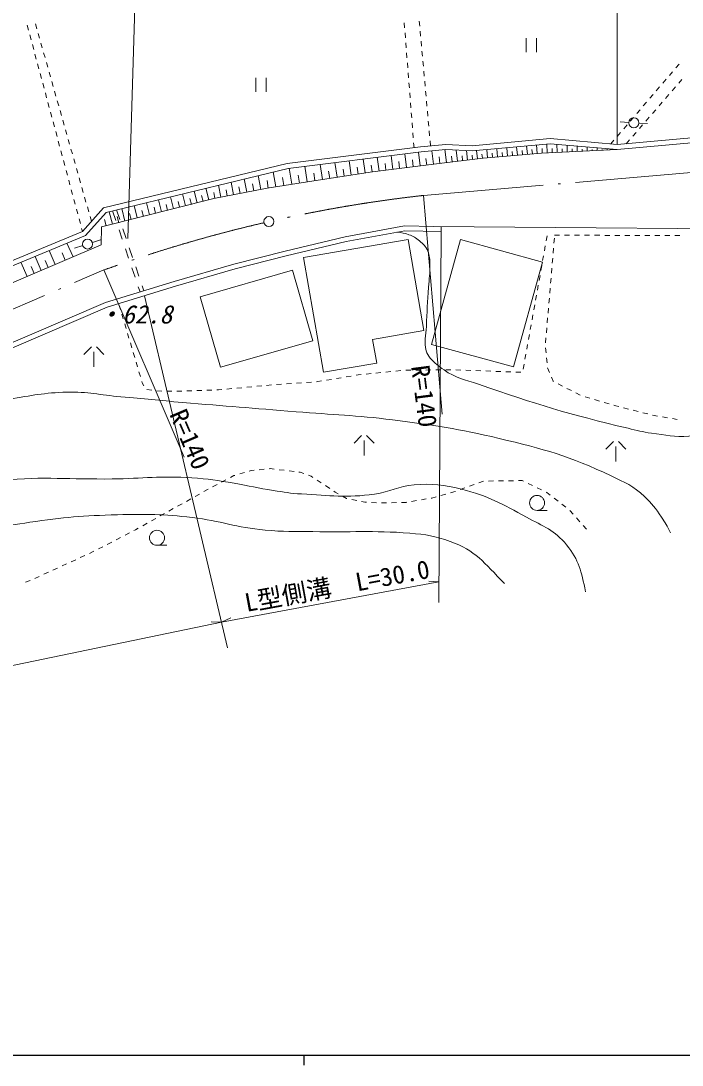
# Model space of a CAD drawing. Units: millimetres, scale not verified. Extents: x 40000 to 680000, y 20000 to 380000.
# Drawn here: x 239724 to 305772, y 204000 to 308308 of the extents above; entities that cross this region are included whole.
import ezdxf
from ezdxf.enums import TextEntityAlignment as Align

# ---------------------------------------------------------------- set-up
doc = ezdxf.new("R2010")
doc.units = ezdxf.units.MM
doc.header["$LTSCALE"] = 1000
doc.linetypes.add('LONG_DASHED_DOTTED', pattern=[15.25, 12, -1.5, 0.25, -1.5])
for name, color, linetype, lineweight in [('M-BGD', 7, 'Continuous', 13), ('M-BMK', 7, 'LONG_DASHED_DOTTED', 13), ('M-STR-HTXT', 7, 'Continuous', 13), ('M-TTL-BAND', 7, 'Continuous', 25)]:
    doc.layers.add(name, color=color, linetype=linetype, lineweight=lineweight)
doc.styles.add('ＭＳ ゴシック', font='')
doc.styles.get('ＭＳ ゴシック').set_extended_font_data('MS Gothic')

msp = doc.modelspace()

# ---------------------------------------------------------------- linework, layer by layer
at = {"layer": 'M-BGD'}
for p, q in [((240355, 307868), (240485, 307385)), ((241318, 307529), (241182, 308010)), ((278056, 307602), (278017, 308101)), ((279567, 307768), (279522, 308266)), ((240614, 306902), (240744, 306419)), ((241591, 306566), (241454, 307048)), ((278134, 306605), (278095, 307104)), ((279656, 306772), (279612, 307270)), ((240873, 305936), (241003, 305453)), ((241863, 305604), (241727, 306085)), ((278213, 305608), (278174, 306107)), ((279746, 305776), (279701, 306274)), ((290191, 306593), (290191, 305193)), ((291241, 306593), (291241, 305193)), ((241132, 304970), (241262, 304487)), ((242136, 304642), (242000, 305123)), ((278291, 304611), (278252, 305110)), ((279835, 304780), (279790, 305278)), ((241391, 304004), (241521, 303522)), ((242409, 303680), (242273, 304161)), ((278369, 303614), (278330, 304113)), ((279924, 303784), (279880, 304282)), ((305147, 303611), (305472, 303991)), ((241650, 303039), (241780, 302556)), ((242682, 302718), (242545, 303199)), ((263188, 302630), (263188, 301230)), ((264238, 302630), (264238, 301230)), ((278447, 302617), (278408, 303116)), ((280014, 302788), (279969, 303286)), ((304496, 302851), (304821, 303231)), ((241909, 302073), (242039, 301590)), ((242954, 301756), (242818, 302237)), ((278526, 301620), (278486, 302119)), ((280103, 301792), (280059, 302290)), ((303195, 301332), (303520, 301712)), ((303846, 302092), (304171, 302472)), ((304777, 301328), (305104, 301705)), ((305432, 302083), (305759, 302461)), ((242168, 301107), (242298, 300624)), ((243227, 300794), (243091, 301275)), ((278604, 300623), (278565, 301122)), ((280193, 300796), (280148, 301294)), ((302545, 300573), (302870, 300952)), ((304122, 300572), (304450, 300950)), ((242427, 300141), (242557, 299658)), ((243500, 299832), (243364, 300313)), ((278682, 299627), (278643, 300125)), ((280282, 299800), (280237, 300298)), ((301244, 299054), (301569, 299433)), ((301894, 299813), (302220, 300193)), ((302812, 299061), (303140, 299438)), ((303467, 299816), (303795, 300194)), ((242686, 299175), (242816, 298692)), ((243773, 298870), (243636, 299351)), ((244045, 297908), (243909, 298389)), ((278760, 298630), (278721, 299128)), ((280372, 298804), (280327, 299302)), ((300594, 298294), (300919, 298674)), ((302157, 298305), (302485, 298683)), ((242945, 298209), (243074, 297726)), ((244318, 296946), (244182, 297427)), ((278838, 297633), (278799, 298131)), ((280461, 297808), (280416, 298306)), ((280550, 296812), (280506, 297310)), ((300451, 298169), (299588, 298227)), ((299943, 297534), (300268, 297914)), ((302312, 298044), (301449, 298102)), ((301502, 297549), (301830, 297927)), ((243204, 297243), (243333, 296760)), ((243463, 296277), (243592, 295794)), ((244591, 295984), (244455, 296465)), ((278917, 296636), (278878, 297134)), ((280640, 295816), (280595, 296314)), ((298642, 296015), (298967, 296395)), ((299293, 296775), (299618, 297155)), ((300192, 296038), (300520, 296416)), ((300847, 296793), (301175, 297171)), ((243722, 295312), (243851, 294829)), ((244864, 295021), (244727, 295502)), ((278995, 295639), (278956, 296137)), ((280934, 293993), (280766, 295326)), ((282232, 294156), (282078, 295454)), ((283349, 294288), (283217, 295405)), ((284342, 294405), (284231, 295346)), ((285335, 294522), (285237, 295354)), ((286330, 294627), (286257, 295449)), ((287326, 294715), (287253, 295542)), ((288322, 294804), (288248, 295635)), ((288820, 294848), (288783, 295266)), ((289318, 294892), (289244, 295728)), ((289816, 294936), (289779, 295356)), ((290314, 294980), (290240, 295821)), ((290812, 295024), (290775, 295447)), ((291310, 295068), (291235, 295914)), ((291808, 295109), (291788, 295548)), ((292308, 295132), (292267, 296010)), ((292807, 295156), (292789, 295558)), ((293307, 295179), (293270, 295984)), ((293806, 295202), (293791, 295537)), ((294306, 295225), (294275, 295896)), ((294805, 295248), (294793, 295516)), ((295305, 295271), (295280, 295808)), ((295804, 295294), (295795, 295495)), ((296304, 295317), (296285, 295720)), ((296803, 295340), (296797, 295474)), ((297303, 295363), (297290, 295632)), ((297802, 295386), (297799, 295454)), ((298301, 295410), (298295, 295544)), ((243981, 294346), (244110, 293863)), ((245136, 294059), (245000, 294540)), ((271302, 292690), (271082, 294156)), ((272731, 292904), (272516, 294333)), ((274123, 293114), (273914, 294506)), ((275497, 293305), (275323, 294681)), ((276869, 293478), (276695, 294850)), ((277553, 293565), (277466, 294249)), ((278237, 293652), (278064, 295020)), ((278919, 293738), (278833, 294420)), ((279601, 293824), (279429, 295189)), ((280268, 293909), (280184, 294575)), ((281583, 294075), (281501, 294724)), ((282790, 294222), (282724, 294780)), ((283846, 294346), (283790, 294817)), ((284839, 294464), (284790, 294879)), ((285832, 294581), (285783, 294991)), ((286828, 294671), (286791, 295085)), ((287824, 294760), (287787, 295175)), ((244240, 293380), (244369, 292897)), ((245409, 293097), (245273, 293578)), ((265177, 291723), (264934, 293219)), ((266784, 291984), (266523, 293592)), ((268333, 292236), (268081, 293784)), ((269084, 292356), (268971, 293108)), ((269836, 292469), (269610, 293974)), ((270569, 292579), (270459, 293313)), ((272016, 292797), (271909, 293511)), ((273427, 293009), (273322, 293705)), ((274809, 293217), (274706, 293902)), ((276183, 293392), (276096, 294078)), ((244499, 292414), (244628, 291931)), ((245682, 292135), (245545, 292616)), ((260969, 290933), (260723, 292198)), ((262295, 291191), (262037, 292517)), ((263685, 291461), (263415, 292850)), ((264429, 291602), (264308, 292349)), ((265980, 291854), (265850, 292657)), ((267558, 292110), (267433, 292884)), ((244758, 291448), (244887, 290965)), ((245955, 291173), (245818, 291654)), ((256164, 289835), (255865, 291021)), ((257339, 290131), (257042, 291306)), ((258503, 290425), (258209, 291589)), ((259101, 290570), (258983, 291174)), ((259704, 290687), (259470, 291895)), ((260337, 290810), (260214, 291443)), ((261632, 291062), (261503, 291725)), ((262990, 291326), (262855, 292021)), ((245017, 290482), (245146, 289999)), ((246227, 290211), (246091, 290692)), ((252571, 288927), (252262, 290148)), ((253780, 289233), (253475, 290442)), ((254379, 289384), (254228, 289983)), ((254978, 289535), (254675, 290733)), ((255571, 289685), (255421, 290278)), ((256752, 289983), (256603, 290571)), ((257921, 290278), (257774, 290860)), ((245276, 289516), (245405, 289033)), ((246500, 289249), (246364, 289730)), ((248873, 287994), (248555, 289250)), ((248884, 289330), (249204, 288382)), ((249274, 289424), (249595, 288477)), ((250117, 288308), (249803, 289552)), ((250733, 288464), (250578, 289080)), ((251350, 288619), (251038, 289852)), ((251960, 288773), (251806, 289384)), ((253175, 289080), (253023, 289685)), ((245535, 288550), (245664, 288067)), ((246773, 288287), (246636, 288768)), ((248244, 287835), (248086, 288463)), ((249495, 288151), (249338, 288773)), ((245794, 287584), (245875, 287283)), ((249525, 287435), (249845, 286488)), ((249915, 287530), (250236, 286582)), ((281697, 287262), (281713, 287771)), ((293037, 286896), (293537, 286895)), ((294037, 286894), (294537, 286893)), ((295037, 286892), (295537, 286891)), ((296037, 286891), (296537, 286890)), ((297037, 286889), (297537, 286888)), ((298037, 286887), (298537, 286886)), ((299037, 286885), (299537, 286884)), ((300037, 286883), (300537, 286882)), ((301037, 286881), (301537, 286881)), ((302037, 286880), (302537, 286879)), ((303037, 286878), (303537, 286877)), ((304037, 286876), (304537, 286875)), ((305037, 286874), (305537, 286873)), ((244954, 284743), (244312, 286093)), ((245912, 285867), (245085, 285610)), ((247692, 286422), (246866, 286165)), ((292108, 285837), (292020, 285345)), ((292285, 286821), (292197, 286329)), ((292970, 286103), (293012, 286602)), ((241748, 283373), (241147, 284779)), ((243139, 283968), (242545, 285359)), ((244142, 284396), (243850, 285150)), ((250166, 285541), (250486, 284593)), ((250556, 285635), (250877, 284688)), ((291931, 284853), (291843, 284361)), ((292887, 285107), (292929, 285605)), ((240342, 282773), (239735, 284193)), ((241045, 283073), (240745, 283776)), ((242444, 283671), (242146, 284366)), ((251197, 283741), (251518, 282793)), ((291754, 283869), (291666, 283377)), ((292803, 284110), (292845, 284609)), ((250807, 283646), (251127, 282699)), ((291577, 282884), (291489, 282392)), ((292719, 283114), (292761, 283612)), ((251448, 281752), (251623, 281235)), ((251838, 281846), (252005, 281352)), ((291401, 281900), (291312, 281408)), ((292635, 282117), (292677, 282616)), ((291224, 280916), (291135, 280424)), ((292468, 280124), (292510, 280623)), ((292551, 281121), (292593, 281619)), ((249663, 279489), (249520, 279969)), ((291047, 279932), (290958, 279440)), ((292384, 279128), (292426, 279626)), ((249949, 278531), (249806, 279010)), ((290870, 278947), (290782, 278455)), ((292300, 278132), (292342, 278630)), ((250234, 277573), (250091, 278052)), ((290693, 277963), (290605, 277471)), ((292216, 277135), (292258, 277633)), ((250520, 276614), (250377, 277093)), ((290516, 276979), (290428, 276487)), ((292132, 276139), (292174, 276637)), ((246775, 275735), (246025, 274985)), ((247275, 275735), (248025, 274985)), ((250806, 275656), (250663, 276135)), ((290339, 275995), (290251, 275503)), ((292185, 275143), (292139, 275641)), ((247025, 273735), (247025, 275235)), ((251091, 274698), (250948, 275177)), ((290162, 275011), (290074, 274518)), ((292278, 274147), (292231, 274645)), ((251377, 273739), (251234, 274218)), ((277682, 273383), (277185, 273332)), ((278681, 273412), (278181, 273406)), ((279681, 273425), (279181, 273418)), ((280681, 273437), (280181, 273431)), ((281681, 273449), (281181, 273443)), ((282681, 273461), (282181, 273455)), ((283680, 273433), (283181, 273452)), ((284680, 273396), (284180, 273414)), ((285679, 273358), (285179, 273377)), ((286678, 273320), (286179, 273339)), ((287678, 273282), (287178, 273301)), ((289986, 274026), (289897, 273534)), ((292529, 273190), (292340, 273653)), ((251662, 272781), (251520, 273260)), ((251848, 272157), (251805, 272302)), ((269402, 272279), (269260, 272269)), ((269755, 272338), (269402, 272279)), ((270741, 272502), (270248, 272420)), ((271728, 272667), (271235, 272584)), ((272714, 272831), (272221, 272749)), ((273410, 272947), (273207, 272913)), ((273703, 272977), (273410, 272947)), ((274698, 273078), (274200, 273028)), ((275693, 273180), (275195, 273129)), ((276688, 273281), (276190, 273231)), ((288677, 273245), (288177, 273263)), ((289676, 273207), (289177, 273226)), ((292883, 272320), (292717, 272727)), ((292937, 272292), (292883, 272320)), ((252010, 271848), (251848, 272157)), ((252804, 271419), (252310, 271499)), ((253306, 271338), (253297, 271339)), ((253797, 271330), (253306, 271338)), ((254797, 271314), (254297, 271322)), ((255797, 271328), (255297, 271310)), ((256796, 271363), (256296, 271346)), ((257795, 271399), (257296, 271381)), ((258795, 271435), (258295, 271417)), ((259471, 271459), (259294, 271453)), ((259793, 271488), (259471, 271459)), ((260789, 271579), (260291, 271534)), ((261785, 271670), (261287, 271625)), ((262780, 271761), (262282, 271716)), ((263776, 271852), (263278, 271807)), ((264772, 271944), (264274, 271898)), ((265769, 272021), (265270, 271986)), ((266766, 272092), (266268, 272057)), ((267764, 272163), (267265, 272127)), ((268761, 272234), (268263, 272198)), ((293825, 271832), (293381, 272062)), ((294712, 271371), (294269, 271602)), ((295600, 270911), (295156, 271141)), ((296555, 270618), (296075, 270759)), ((297514, 270336), (297035, 270477)), ((298474, 270054), (297994, 270195)), ((299145, 269856), (298954, 269913)), ((299436, 269783), (299145, 269856)), ((300406, 269537), (299921, 269660)), ((301375, 269291), (300890, 269414)), ((302344, 269046), (301860, 269169)), ((302994, 268881), (302829, 268923)), ((303319, 268827), (302994, 268881)), ((304306, 268663), (303813, 268745)), ((305292, 268498), (304799, 268580)), ((273750, 266888), (273000, 266138)), ((274000, 264888), (274000, 266388)), ((274250, 266888), (275000, 266138)), ((298904, 266280), (298154, 265530)), ((299404, 266280), (300154, 265530)), ((299154, 264280), (299154, 265780)), ((260652, 262698), (261010, 262883)), ((261010, 262883), (261103, 262911)), ((261582, 263054), (262061, 263196)), ((262540, 263339), (262741, 263399)), ((262741, 263399), (263030, 263427)), ((263528, 263475), (264025, 263524)), ((264523, 263572), (264624, 263582)), ((264624, 263582), (265020, 263534)), ((265516, 263473), (266013, 263413)), ((266509, 263353), (267005, 263293)), ((267502, 263233), (267631, 263217)), ((267631, 263217), (267979, 263091)), ((268449, 262922), (268724, 262822)), ((258879, 261773), (259127, 261911)), ((259127, 261911), (259319, 262010)), ((259763, 262239), (260207, 262469)), ((268724, 262822), (268897, 262708)), ((269315, 262433), (269733, 262158)), ((270150, 261883), (270568, 261608)), ((284534, 261817), (285005, 261985)), ((285476, 262152), (285947, 262320)), ((286444, 262342), (286944, 262349)), ((287444, 262355), (287944, 262362)), ((288444, 262369), (288944, 262376)), ((289444, 262382), (289789, 262387)), ((289789, 262387), (289929, 262320)), ((290380, 262104), (290831, 261888)), ((257131, 260801), (257568, 261044)), ((258005, 261287), (258442, 261530)), ((270986, 261334), (271123, 261243)), ((271123, 261243), (271415, 261078)), ((271850, 260831), (272247, 260605)), ((281679, 260900), (282161, 261034)), ((282643, 261169), (282963, 261258)), ((282963, 261258), (283121, 261314)), ((283592, 261482), (284063, 261649)), ((291282, 261672), (291732, 261456)), ((292183, 261240), (292253, 261207)), ((292253, 261207), (292587, 260948)), ((255383, 259828), (255820, 260071)), ((256257, 260314), (256694, 260557)), ((272247, 260605), (272289, 260597)), ((272780, 260499), (273270, 260401)), ((273760, 260303), (274069, 260241)), ((274069, 260241), (274254, 260232)), ((274753, 260207), (275253, 260182)), ((275752, 260157), (275891, 260150)), ((275891, 260150), (276252, 260159)), ((276751, 260172), (277251, 260186)), ((277751, 260199), (278199, 260211)), ((278199, 260211), (278250, 260219)), ((278743, 260302), (279236, 260386)), ((279729, 260469), (280222, 260552)), ((280715, 260635), (280756, 260642)), ((280756, 260642), (281198, 260765)), ((292983, 260642), (293379, 260336)), ((293774, 260031), (294170, 259725)), ((253637, 258854), (254073, 259097)), ((254510, 259341), (254946, 259585)), ((291282, 259409), (292282, 259409)), ((294557, 259409), (294886, 259034)), ((251890, 257879), (252327, 258123)), ((252763, 258366), (253200, 258610)), ((295216, 258658), (295546, 258282)), ((295876, 257907), (296206, 257531)), ((249238, 256477), (249682, 256707)), ((250126, 256937), (250570, 257167)), ((251014, 257397), (251170, 257477)), ((251170, 257477), (251454, 257635)), ((247462, 255557), (247906, 255787)), ((248350, 256017), (248794, 256247)), ((253319, 255922), (254319, 255922)), ((245657, 254697), (246112, 254905)), ((246567, 255113), (246888, 255260)), ((246888, 255260), (247018, 255328)), ((242930, 253448), (243384, 253656)), ((243839, 253865), (244294, 254073)), ((244748, 254281), (245203, 254489)), ((241111, 252616), (241566, 252824)), ((242020, 253032), (242475, 253240)), ((240183, 252246), (240652, 252418))]:
    msp.add_line(p, q, dxfattribs=at)
for points in [[(196807, 266914), (245875, 287283), (247968, 289622), (266331, 294072), (279642, 295719), (282177, 295966), (284790, 295814), (292603, 296544), (299300, 295958), (399007, 304902), (428663, 306809)], [(197259, 266561), (246171, 286865), (248236, 289173), (266421, 293579), (279697, 295222), (282187, 295465), (284799, 295313), (292604, 296042), (299300, 295456), (399045, 304403), (428695, 306310)], [(171152, 257815), (175645, 258174), (179041, 258749), (184127, 259810), (187972, 260870), (192645, 262451), (196454, 264051), (199617, 265380), (247738, 285932), (247787, 287720), (259000, 290551), (264315, 291583), (268992, 292343), (274853, 293223), (282051, 294134), (285907, 294590), (291738, 295106), (299300, 295456)], [(179472, 252292), (183123, 253080), (187821, 254462), (192914, 256436), (248174, 280175), (255027, 282281), (261010, 284012), (266112, 285318), (272125, 286745), (278047, 287839), (280932, 287778)], [(179481, 251782), (183247, 252596), (187982, 253988), (193103, 255973), (248346, 279705), (255170, 281802), (261141, 283530), (266231, 284832), (272228, 286256), (278087, 287338), (281697, 287262)], [(280932, 287778), (321578, 287442), (322041, 281997), (322438, 279941), (323419, 277254), (324517, 274988), (329468, 264707)]]:
    msp.add_lwpolyline(points, dxfattribs=at)
for points in [[(267948, 284665), (278411, 286481), (279989, 277389), (274853, 276497), (275263, 274133), (269937, 273208)], [(283631, 286465), (291815, 284207), (288926, 273736), (280743, 275994)], [(257644, 280757), (266843, 283402), (268871, 276350), (259672, 273705)]]:
    msp.add_lwpolyline(points, close=True, dxfattribs=at)
for centre, radius in [((300950, 298135), 500), ((246389, 286016), 500), ((291282, 260159), 750), ((253319, 256672), 750)]:
    msp.add_circle(centre, radius, dxfattribs=at)
for points, knots in [([(277269, 287187), (277813, 287140), (278032, 287123), (278483, 286951), (278924, 286782), (279166, 286646), (279525, 286340), (279920, 286003), (280178, 285797), (280370, 285315), (280567, 284820), (280569, 284500), (280585, 283968), (280612, 283082), (280494, 282588), (280442, 281703), (280351, 280174), (280277, 279318), (280226, 277786), (280195, 276839), (279960, 276274), (280208, 275360), (280295, 275042), (280410, 274877), (280621, 274623), (281072, 274083), (281417, 273862), (281988, 273452), (283168, 272605), (284047, 272495), (285419, 272018), (291171, 270017), (294448, 269010), (300375, 267616), (301283, 267403), (301786, 267241), (302711, 267126), (304165, 266944), (304990, 266694), (306449, 266822), (307832, 266943), (308566, 267282), (309907, 267639), (311053, 267945), (311637, 268335), (312803, 268551), (313297, 268642), (313587, 268621), (314088, 268597), (314920, 268557), (315468, 268660), (316191, 268247), (317005, 267782), (317422, 267404), (317990, 266658), (318884, 265483), (319174, 264676), (319807, 263342), (320685, 261491), (320873, 260739), (321584, 258407)], [0, 0, 0, 0, 1, 1, 1, 2, 2, 2, 3, 3, 3, 4, 4, 4, 5, 5, 5, 6, 6, 6, 7, 7, 7, 8, 8, 8, 9, 9, 9, 10, 10, 10, 11, 11, 11, 12, 12, 12, 13, 13, 13, 14, 14, 14, 15, 15, 15, 16, 16, 16, 17, 17, 17, 18, 18, 18, 19, 19, 19, 20, 20, 20, 20]), ([(181132, 230317), (181461, 231561), (181562, 231940), (181724, 233001), (181885, 234057), (181934, 234658), (181961, 235726), (182043, 239009), (181543, 240864), (181843, 244135), (181953, 245342), (182116, 246039), (182632, 247135), (183128, 248188), (183436, 248794), (184211, 249662), (185005, 250550), (185518, 251004), (186501, 251676), (188622, 253123), (189929, 253770), (192265, 254834), (195594, 256349), (197512, 257079), (200911, 258427), (208387, 261390), (212556, 263125), (220198, 265628), (223401, 266677), (225267, 267026), (228512, 267937), (230479, 268490), (231560, 268875), (233542, 269374), (235494, 269866), (236588, 270155), (238572, 270504), (240800, 270895), (242058, 271159), (244320, 271222), (246432, 271281), (247605, 270948), (249709, 270760), (252115, 270546), (253461, 270404), (255868, 270196), (260296, 269813), (262781, 269639), (267210, 269272), (270980, 268959), (273108, 268932), (276859, 268451), (281037, 267915), (283385, 267574), (287483, 266603), (291968, 265540), (294516, 264848), (298672, 262856), (300052, 262195), (300913, 261871), (302008, 260803), (302753, 260078), (303128, 259617), (303702, 258750), (304099, 258151), (304236, 257918), (304626, 257159)], [0, 0, 0, 0, 1, 1, 1, 2, 2, 2, 3, 3, 3, 4, 4, 4, 5, 5, 5, 6, 6, 6, 7, 7, 7, 8, 8, 8, 9, 9, 9, 10, 10, 10, 11, 11, 11, 12, 12, 12, 13, 13, 13, 14, 14, 14, 15, 15, 15, 16, 16, 16, 17, 17, 17, 18, 18, 18, 19, 19, 19, 20, 20, 20, 21, 21, 21, 22, 22, 22, 22]), ([(190462, 232469), (191437, 234289), (191804, 234890), (192870, 236299), (194259, 238133), (195336, 238911), (197016, 240484), (199927, 243209), (201543, 244767), (204675, 247235), (208113, 249944), (210137, 251345), (213795, 253749), (216725, 255675), (218301, 256917), (221493, 258368), (224659, 259807), (226532, 260437), (229903, 261290), (232939, 262057), (234718, 262166), (237838, 262435), (242125, 262803), (244551, 262498), (248853, 262553), (251953, 262592), (253696, 262877), (256789, 262672), (258449, 262561), (259371, 262386), (261013, 262119), (262545, 261869), (263387, 261635), (264922, 261408), (266028, 261244), (266646, 261106), (267764, 261053), (270603, 260918), (272228, 260631), (275041, 261040), (276610, 261268), (277412, 261844), (278993, 261964), (280846, 262104), (281925, 261972), (283730, 261531), (286417, 260874), (287797, 260041), (290233, 258731), (291908, 257830), (293033, 257432), (294236, 255959), (295482, 254434), (295700, 253334), (296135, 251289)], [0, 0, 0, 0, 1, 1, 1, 2, 2, 2, 3, 3, 3, 4, 4, 4, 5, 5, 5, 6, 6, 6, 7, 7, 7, 8, 8, 8, 9, 9, 9, 10, 10, 10, 11, 11, 11, 12, 12, 12, 13, 13, 13, 14, 14, 14, 15, 15, 15, 16, 16, 16, 17, 17, 17, 18, 18, 18, 18]), ([(200405, 235529), (201628, 237635), (202096, 238345), (203440, 239952), (205165, 242013), (206363, 242999), (208558, 244549), (211184, 246404), (212886, 247092), (215757, 248539), (218298, 249820), (219867, 250243), (222373, 251590), (224025, 252478), (224802, 253239), (226479, 254077), (229128, 255402), (230754, 255855), (233585, 256723), (236269, 257545), (237839, 257797), (240613, 258223), (244009, 258744), (245943, 258877), (249378, 258973), (252293, 259054), (253942, 259034), (256839, 258697), (259704, 258364), (261243, 257699), (264115, 257441), (265973, 257274), (267024, 257327), (268889, 257287), (272677, 257206), (274811, 257433), (278589, 257133), (280180, 257007), (281091, 256855), (282592, 256312), (285119, 255398), (285982, 254215), (288033, 252103)], [0, 0, 0, 0, 1, 1, 1, 2, 2, 2, 3, 3, 3, 4, 4, 4, 5, 5, 5, 6, 6, 6, 7, 7, 7, 8, 8, 8, 9, 9, 9, 10, 10, 10, 11, 11, 11, 12, 12, 12, 13, 13, 13, 14, 14, 14, 14])]:
    msp.add_open_spline(points, degree=3, knots=knots, dxfattribs=at)
at = {"layer": 'M-BMK'}
for p, q in [((279929, 290871), (363098, 297988)), ((189023, 258120), (248023, 283425))]:
    msp.add_line(p, q, dxfattribs=at)
at = {"layer": 'M-BMK', "linetype": 'Continuous'}
msp.add_circle((264500, 288259), 500, dxfattribs=at)
at = {"layer": 'M-BMK'}
for start, end in [(96.38875, 102.61727), (103.02823, 109.88404)]:
    msp.add_arc((295443, 152316), 139421, start, end, dxfattribs=at)
at = {"layer": 'M-STR-HTXT'}
for p, q in [((299300, 295958), (299300, 336106)), ((279929, 290871), (281798, 269022)), ((281697, 287262), (281473, 250198)), ((248023, 283425), (256043, 264726)), ((252072, 280850), (260366, 245668)), ((259759, 248241), (281486, 252276)), ((281486, 252276), (280457, 252339)), ((259759, 248241), (258730, 248283)), ((259759, 248241), (260697, 248670)), ((184477, 232629), (259759, 248241))]:
    msp.add_line(p, q, dxfattribs=at)
msp.add_lwpolyline([(250411, 286559), (251452, 320734), (286928, 320734)], dxfattribs=at)
at = {"layer": 'M-TTL-BAND'}
for p, q in [((40000, 205000), (579000, 205000)), ((268000, 205000), (268000, 204000))]:
    msp.add_line(p, q, dxfattribs=at)

# ---------------------------------------------------------------- texts
at = {"layer": 'M-BGD', "style": 'ＭＳ ゴシック', "oblique": 15}
msp.add_text('・62.8', height=1833, dxfattribs=at).set_placement((251081, 278997), align=Align.MIDDLE_CENTER)
at = {"layer": 'M-STR-HTXT', "style": 'ＭＳ ゴシック'}
for rotation, p in [(277.374, (280009, 270826)), (293.286, (256605, 266515))]:
    msp.add_text('R=140', height=1833, rotation=rotation, dxfattribs=at).set_placement(p, align=Align.MIDDLE_CENTER)
msp.add_text('L型側溝\u3000L=30.0', height=1833, rotation=10.52, dxfattribs=at).set_placement((271578, 250436), align=Align.BOTTOM_CENTER)

doc.saveas('drawing.dxf')
